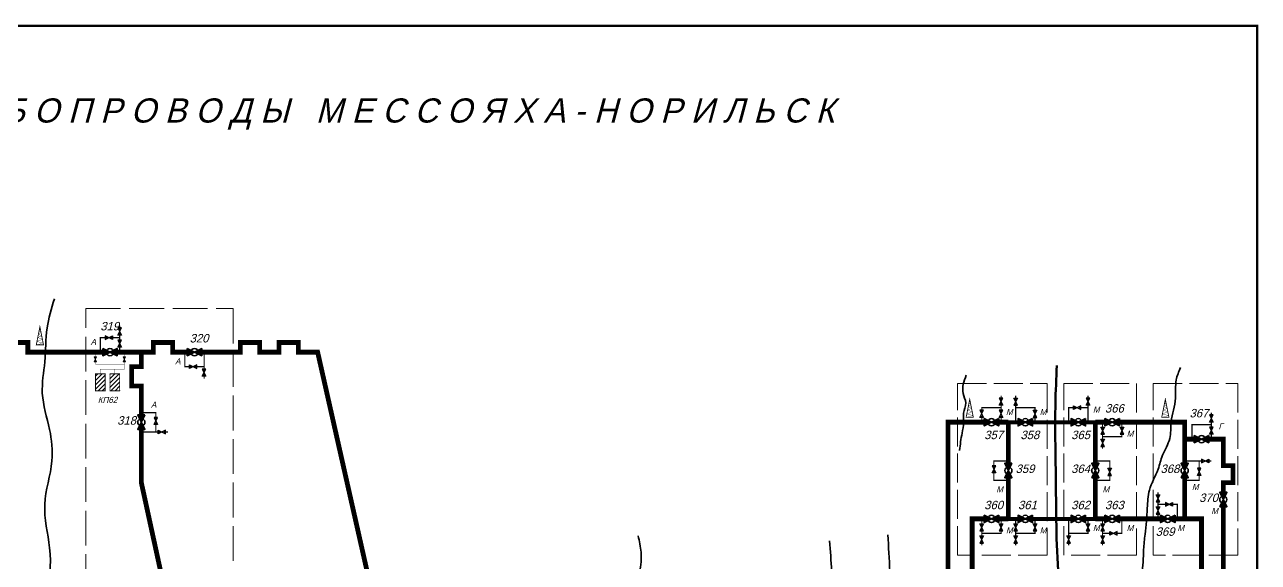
# Model space of a CAD drawing. Header units: millimetres. Extents: x 0 to 3108, y -1 to 580.
# Drawn here: x 2596 to 3106, y 357 to 580 of the extents above; entities that cross this region are included whole.
import ezdxf

# ---------------------------------------------------------------- set-up
doc = ezdxf.new("R2010")
doc.units = ezdxf.units.MM
doc.header["$MEASUREMENT"] = 0
doc.linetypes.add('ACAD_ISO02W100', pattern=[15, 12, -3])
for name, color, linetype in [('Арки', 7, 'Continuous'), ('Емкости', 7, 'Continuous'), ('Задвижки ручн.ВД', 7, 'Continuous'), ('КП', 7, 'Continuous'), ('Краны шар.ВД', 7, 'Continuous'), ('Площадки', 7, 'Continuous'), ('Рамка', 7, 'Continuous'), ('Трубы 0057', 7, 'Continuous'), ('Трубы 0159', 7, 'Continuous'), ('Трубы 0529', 7, 'Continuous'), ('Трубы 0720', 7, 'Continuous')]:
    doc.layers.add(name, color=color, linetype=linetype)
doc.layers.add('Штрих.', color=7, linetype='ACAD_ISO02W100', lineweight=15)
doc.styles.add('# елементов', font='ruslat.shx', dxfattribs={"oblique": 15, "height": 2.5})
doc.styles.add('# елементов 3.5', font='ruslat.shx', dxfattribs={"oblique": 15, "height": 3.5})
doc.styles.add('Рамка 10', font='ruslat.shx', dxfattribs={"oblique": 15, "height": 10})

# ---------------------------------------------------------------- blocks, each defined once
blk = doc.blocks.new('Арка')
at = {"layer": 'Площадки', "const_width": 0.35}
blk.add_lwpolyline([(1.5, 0), (0, 7.5), (-1.5, 0)], close=True, dxfattribs=at)
at = {"layer": 'Площадки', "const_width": 0.13}
blk.add_lwpolyline([(0.17, 6.63), (-0.32, 5.91), (0.46, 5.19), (-0.61, 4.47), (0.75, 3.75), (-0.89, 3.03), (1.04, 2.31), (-1.21, 1.44), (1.36, 0.72), (-1.5, 0)], dxfattribs=at)
blk = doc.blocks.new('Кран шар.ВД')
at = {"layer": 'Краны шар.ВД', "linetype": 'ByBlock', "lineweight": -2}
h = blk.add_hatch(color=0, dxfattribs=at)
edge = h.paths.add_edge_path()
edge.add_ellipse((0.5, 0), major_axis=(0.177, 0.177), ratio=1, start_angle=108.43495, end_angle=135, ccw=False)
edge.add_line((0.276, 0.112), (0, 0.25))
edge.add_line((0, 0.25), (0, -0.25))
edge.add_line((0, -0.25), (0.276, -0.112))
edge.add_ellipse((0.5, 0), major_axis=(-0.177, 0.177), ratio=1, start_angle=45, end_angle=71.56505, ccw=False)
edge = h.paths.add_edge_path()
edge.add_line((0.5, 0), (0.276, 0.112))
edge.add_ellipse((0.5, 0), major_axis=(0.177, 0.177), ratio=1, start_angle=108.43495, end_angle=135)
edge.add_ellipse((0.5, 0), major_axis=(-0.177, 0.177), ratio=1, start_angle=45, end_angle=71.56505)
edge.add_line((0.276, -0.112), (0.5, 0))
edge = h.paths.add_edge_path()
edge.add_line((0.5, 0), (0.724, -0.112))
edge.add_ellipse((0.5, 0), major_axis=(0.177, 0.177), ratio=1, start_angle=288.43495, end_angle=315)
edge.add_ellipse((0.5, 0), major_axis=(-0.177, 0.177), ratio=1, start_angle=225, end_angle=251.56505)
edge.add_line((0.724, 0.112), (0.5, 0))
edge = h.paths.add_edge_path()
edge.add_ellipse((0.5, 0), major_axis=(0.177, 0.177), ratio=1, start_angle=288.43495, end_angle=315, ccw=False)
edge.add_line((0.724, -0.112), (1, -0.25))
edge.add_line((1, -0.25), (1, 0.25))
edge.add_line((1, 0.25), (0.724, 0.112))
edge.add_ellipse((0.5, 0), major_axis=(-0.177, 0.177), ratio=1, start_angle=225, end_angle=251.56505, ccw=False)
at = {"layer": 'Краны шар.ВД', "color": 0, "linetype": 'ByBlock', "lineweight": -2}
blk.add_lwpolyline([(0, 0.25), (1, -0.25), (1, 0.25), (0, -0.25)], close=True, dxfattribs=at)
blk.add_lwpolyline([(0.25, 0, 1), (0.75, 0, 1), (0.25, 0)], format="xyb", close=True, dxfattribs=at)
blk = doc.blocks.new('Задвижка ручн.ВД')
at = {"layer": 'Задвижки ручн.ВД', "linetype": 'ByBlock', "lineweight": -2}
h = blk.add_hatch(color=0, dxfattribs=at)
edge = h.paths.add_edge_path()
edge.add_ellipse((0.5, 0), major_axis=(0.177, 0.177), ratio=1, start_angle=108.4349, end_angle=135, ccw=False)
edge.add_line((0.28, 0.11), (0, 0.25))
edge.add_line((0, 0.25), (0, -0.25))
edge.add_line((0, -0.25), (0.28, -0.11))
edge.add_ellipse((0.5, 0), major_axis=(-0.177, 0.177), ratio=1, start_angle=45, end_angle=71.5651, ccw=False)
edge = h.paths.add_edge_path()
edge.add_line((0.5, 0), (0.28, 0.11))
edge.add_ellipse((0.5, 0), major_axis=(0.177, 0.177), ratio=1, start_angle=108.4349, end_angle=135)
edge.add_ellipse((0.5, 0), major_axis=(-0.177, 0.177), ratio=1, start_angle=45, end_angle=71.5651)
edge.add_line((0.28, -0.11), (0.5, 0))
edge = h.paths.add_edge_path()
edge.add_line((0.5, 0), (0.72, -0.11))
edge.add_ellipse((0.5, 0), major_axis=(0.177, 0.177), ratio=1, start_angle=288.4349, end_angle=315)
edge.add_ellipse((0.5, 0), major_axis=(-0.177, 0.177), ratio=1, start_angle=225, end_angle=251.5651)
edge.add_line((0.72, 0.11), (0.5, 0))
edge = h.paths.add_edge_path()
edge.add_ellipse((0.5, 0), major_axis=(0.177, 0.177), ratio=1, start_angle=288.4349, end_angle=315, ccw=False)
edge.add_line((0.72, -0.11), (1, -0.25))
edge.add_line((1, -0.25), (1, 0.25))
edge.add_line((1, 0.25), (0.72, 0.11))
edge.add_ellipse((0.5, 0), major_axis=(-0.177, 0.177), ratio=1, start_angle=225, end_angle=251.5651, ccw=False)
at = {"layer": 'Задвижки ручн.ВД', "color": 0, "linetype": 'ByBlock', "lineweight": -2}
blk.add_lwpolyline([(1, 0.25), (0, -0.25), (0, 0.25), (1, -0.25)], close=True, dxfattribs=at)
blk = doc.blocks.new('КП')
at = {"layer": 'Емкости', "linetype": 'ByBlock', "lineweight": -2}
h = blk.add_hatch(dxfattribs=at)
h.set_pattern_fill('ANSI31', color=0, scale=10, angle=180, style=0)
h.set_pattern_definition([(225, (927, 327), (0.8838835, -0.8838835), [])])
h.paths.add_polyline_path([(7, 2), (0, 2), (0, -2), (7, -2)])
at = {"layer": 'Емкости', "color": 0, "linetype": 'ByBlock', "lineweight": -2, "const_width": 0.35}
blk.add_lwpolyline([(7, -2), (0, -2), (0, 2), (7, 2)], close=True, dxfattribs=at)

msp = doc.modelspace()

# ---------------------------------------------------------------- linework, layer by layer
at = {"layer": 'Площадки', "color": 5, "lineweight": 35}
for points in [[(2608, 466), (2605, 454), (2604, 440), (2603, 427), (2606, 412), (2607, 399), (2604, 381), (2606, 363), (2605, 342), (2603, 325), (2606, 311), (2609, 297), (2607, 279), (2609, 261), (2608, 215), (2609, 189), (2613, 167), (2613, 149), (2614, 125), (2613, 71)], [(2985.57, 434.5), (2984.27, 426.93), (2985.35, 423.03), (2984.49, 418.71), (2984.49, 414.81), (2983.84, 410.49), (2982.76, 403.35)], [(3074.31, 437.59), (3072.51, 432.5), (3072.21, 425), (3070.41, 415.1), (3069.81, 408.21), (3066.81, 401.31), (3065.01, 395.61), (3061.41, 386.92), (3060.51, 379.42), (3059.61, 368.62), (3059.01, 362.33), (3057.81, 352.13), (3054.51, 345.53), (3053.31, 335.94), (3051.51, 325.74), (3051.21, 315.25), (3053.31, 309.55), (3058.71, 300.55), (3066.81, 294.26), (3083.31, 280.76)], [(2953.07, 368.45), (2953.7, 338.42), (2948.06, 299.63), (2948.06, 267.72), (2951.19, 242.07), (2951.19, 208.28), (2953.7, 188.89), (2955.58, 165.11), (2955.58, 134.46), (2958.08, 111.93), (2958, 70)], [(2928.91, 365.95), (2930.16, 340.92), (2928.28, 313.39), (2927.66, 291.49), (2927.03, 277.73), (2928.28, 256.46), (2925.78, 232.06), (2927.03, 203.28), (2929.54, 179.5), (2931.41, 160.11), (2928.91, 135.71), (2932.04, 108.18), (2929, 69)]]:
    msp.add_spline(points, degree=3, dxfattribs=at)
at = {"layer": 'Площадки', "color": 5, "lineweight": 50}
msp.add_spline([(3023.07, 438.46), (3022.48, 422.5), (3022.59, 395.92), (3023, 366.92), (3024.52, 345.65), (3026.61, 331.01), (3027.39, 316.93), (3040.69, 296.88), (3066.26, 274.7)], degree=3, dxfattribs=at)
at = {"layer": 'Площадки', "color": 5, "lineweight": 35}
msp.add_open_spline([(2849.72, 368), (2850.23, 365.75), (2851.02, 362.19), (2851.03, 355.48), (2848.54, 346.78), (2844.88, 336.37), (2847.95, 325.32), (2848.64, 315.2), (2849.3, 304.36), (2847.04, 289.58), (2845.95, 273.59), (2846.89, 256.65), (2846.36, 247.48), (2846.02, 243)], degree=3, knots=[0, 0, 0, 0, 6.897389, 10.900533, 19.98809, 34.00821, 42.704851, 53.630644, 64.500094, 75.14156, 98.346765, 112.483874, 125.933566, 125.933566, 125.933566, 125.933566], dxfattribs=at)
at = {"layer": 'Рамка', "const_width": 1}
msp.add_lwpolyline([(2169.67, 579), (3106, 579), (3106, 0), (2169.67, 0)], close=True, dxfattribs=at)
at = {"layer": 'Трубы 0057', "const_width": 0.15}
for points in [[(2625, 444), (2625, 442)], [(2625, 440), (2625, 439), (2637, 439)], [(2637, 440), (2637, 437), (2627, 437), (2627, 435)], [(2637, 444), (2637, 442)], [(2633, 437), (2633, 435)]]:
    msp.add_lwpolyline(points, dxfattribs=at)
at = {"layer": 'Трубы 0159', "const_width": 0.5}
for points in [[(2635, 454), (2635, 455)], [(2627, 444), (2627, 450), (2629, 450)], [(2632, 450), (2635, 450)], [(2635, 449), (2635, 451)], [(2635, 444), (2635, 446)], [(2662, 444), (2662, 438), (2664, 438)], [(2670, 444), (2670, 437)], [(2667, 438), (2670, 438)], [(2670, 434), (2670, 433)], [(3000, 425), (3000, 426)], [(3006, 425), (3006, 426)], [(3036, 425), (3036, 426)], [(2644, 419), (2650, 419), (2650, 417)], [(2992, 420), (2992, 421), (3000, 421)], [(3000, 420), (3000, 422)], [(3006, 415), (3006, 422)], [(3014, 420), (3014, 421), (3006, 421)], [(3028, 415), (3028, 421), (3030, 421)], [(3033, 421), (3036, 421)], [(3036, 415), (3036, 422)], [(3087, 418), (3087, 419)], [(2650, 414), (2650, 411)], [(2992, 415), (2992, 417)], [(3000, 415), (3000, 417)], [(3014, 415), (3014, 417)], [(3042, 415), (3042, 413)], [(3050, 415), (3050, 413)], [(3079, 408), (3079, 414), (3087, 414)], [(3087, 413), (3087, 415)], [(2644, 411), (2651, 411)], [(2654, 411), (2655, 411)], [(3042, 410), (3042, 408)], [(3050, 410), (3050, 409), (3042, 409)], [(3087, 408), (3087, 410)], [(3042, 405), (3042, 404)], [(3003, 399), (2997, 399), (2997, 397)], [(3076, 399), (3083, 399)], [(3082, 396), (3082, 399)], [(3086, 399), (3087, 399)], [(3039, 391), (3045, 391), (3045, 393)], [(3076, 391), (3082, 391), (3082, 393)], [(3065, 385), (3065, 386)], [(3065, 380), (3065, 382)], [(3068, 381), (3065, 381)], [(3073, 375), (3073, 381), (3071, 381)], [(2992, 375), (2992, 373)], [(3000, 375), (3000, 373)], [(3006, 375), (3006, 373)], [(3014, 375), (3014, 373)], [(3028, 375), (3028, 368)], [(3036, 375), (3036, 373)], [(3042, 375), (3042, 373)], [(3050, 375), (3050, 369), (3048, 369)], [(3065, 375), (3065, 377)], [(2992, 370), (2992, 368)], [(3000, 370), (3000, 369), (2992, 369)], [(3006, 370), (3006, 368)], [(3014, 370), (3014, 369), (3006, 369)], [(3036, 370), (3036, 369), (3028, 369)], [(3042, 370), (3042, 368)], [(3045, 369), (3042, 369)], [(2992, 365), (2992, 364)], [(3006, 365), (3006, 364)], [(3028, 365), (3028, 364)], [(3042, 365), (3042, 364)]]:
    msp.add_lwpolyline(points, dxfattribs=at)
at = {"layer": 'Трубы 0159'}
for points in [[(3039, 399, 0.5, 0.5, 0), (3045, 399, 0.5, 0.5, 0), (3045, 396, 0, 0, 0)], [(3003, 391, 0.5, 0.5, 0), (2997, 391, 0.5, 0.5, 0), (2997, 394, 0, 0, 0)]]:
    msp.add_lwpolyline(points, format="xyseb", dxfattribs=at)
at = {"layer": 'Трубы 0529', "const_width": 1.7}
for points in [[(3003, 415), (3007, 415)], [(3013, 415), (3029, 415)], [(3035, 415), (3039, 415)], [(3003, 375), (3007, 375)], [(3013, 375), (3029, 375)], [(3035, 375), (3039, 375)]]:
    msp.add_lwpolyline(points, dxfattribs=at)
at = {"layer": 'Трубы 0720'}
for points in [[(2628, 444, 2, 2, 0), (2597, 444, 2, 2, 0), (2597, 448, 2, 2, 0), (2589, 448, 2, 2, 0), (2589, 444, 2, 2, 0), (2481, 444, 2, 2, 0), (2481, 448, 2, 2, 0), (2473, 448, 2, 2, 0), (2473, 444, 2, 2, 0), (2463, 444, 2, 2, 0), (2463, 448, 2, 2, 0), (2455, 448, 2, 2, 0), (2455, 444, 2, 2, 0), (2448, 444, 2, 2, 0), (2448, 429, 0, 0, 0)], [(2663, 444, 2, 2, 0), (2657, 444, 2, 2, 0), (2657, 448, 2, 2, 0), (2649, 448, 2, 2, 0), (2649, 444, 2, 2, 0), (2634, 444, 0, 0, 0)], [(2644, 444, 2, 2, 0), (2644, 438, 2, 2, 0), (2640, 438, 2, 2, 0), (2640, 430, 2, 2, 0), (2644, 430, 2, 2, 0), (2644, 418, 0, 0, 0)], [(2783, 289, 2, 2, 0), (2752, 289, 2, 2, 0), (2717, 444, 2, 2, 0), (2709, 444, 2, 2, 0), (2709, 448, 2, 2, 0), (2701, 448, 2, 2, 0), (2701, 444, 2, 2, 0), (2693, 444, 2, 2, 0), (2693, 448, 2, 2, 0), (2685, 448, 2, 2, 0), (2685, 444, 2, 2, 0), (2669, 444, 0, 0, 0)], [(2978, 309, 2, 2, 0), (2978, 415, 2, 2, 0), (2993, 415, 0, 0, 0)], [(2644, 412, 2, 2, 0), (2644, 390, 2, 2, 0), (2666, 289, 0, 0, 0)], [(3086, 408, 2, 2, 0), (3092, 408, 2, 2, 0), (3092, 397, 2, 2, 0), (3096, 397, 2, 2, 0), (3096, 390, 2, 2, 0), (3092, 390, 2, 2, 0), (3092, 386, 0, 0, 0)]]:
    msp.add_lwpolyline(points, format="xyseb", dxfattribs=at)
at = {"layer": 'Трубы 0720', "const_width": 2}
for points in [[(2999, 415), (3003, 415)], [(3003, 415), (3003, 398)], [(3039, 415), (3039, 398)], [(3039, 415), (3043, 415)], [(3049, 415), (3076, 415), (3076, 398)], [(3076, 408), (3080, 408)], [(3003, 392), (3003, 375)], [(3039, 392), (3039, 375)], [(3076, 392), (3076, 375)], [(3092, 380), (3092, 321)], [(2988, 291.83), (2988, 375), (2993, 375)], [(2999, 375), (3003, 375)], [(3039, 375), (3043, 375)], [(3049, 375), (3066, 375)], [(3072, 375), (3083, 375), (3083, 321)]]:
    msp.add_lwpolyline(points, dxfattribs=at)
at = {"layer": 'Штрих.', "ltscale": 1.2}
msp.add_lwpolyline([(2621, 462), (2682, 462), (2682, 76), (2621, 76)], close=True, dxfattribs=at)
at = {"layer": 'Штрих.'}
for points in [[(2982, 431), (3019, 431), (3019, 360), (2982, 360)], [(3026, 431), (3056, 431), (3056, 360), (3026, 360)], [(3063, 431), (3098, 431), (3098, 360), (3063, 360)]]:
    msp.add_lwpolyline(points, close=True, dxfattribs=at)

# ---------------------------------------------------------------- block references
at = {"layer": 'Арки'}
for p in [(2602, 447), (2987, 417), (3068, 417)]:
    msp.add_blockref('Арка', p, dxfattribs=at)
at = {"layer": 'Задвижки ручн.ВД', "lineweight": 25, "yscale": 3}
for p, xscale, rotation in [((2632, 450), 3, 180.0000000000026), ((2635, 451), 3, 90.00000000000263), ((2635, 446), 3, 90.00000000000263), ((2667, 438), -3, 359.9999999999973), ((2670, 437), -3, 89.99999999999736), ((3000, 422), 3, 90.00000000000263), ((3006, 422), -3, 269.9999999999973), ((3036, 422), 3, 90.00000000000263), ((2992, 417), 3, 90.00000000000263), ((3000, 417), 3, 90.00000000000263), ((3014, 417), -3, 269.9999999999973), ((3030, 421), 3, 2.620777057525938e-12), ((2650, 414), 3, 90.00000000000263), ((3087, 415), 3, 90.00000000000263), ((2651, 411), 3, 2.620777057525938e-12), ((3042, 413), 3, 270.0000000000026), ((3050, 413), 3, 270.0000000000026), ((3087, 410), 3, 90.00000000000263), ((3042, 408), 3, 270.0000000000026), ((3083, 399), -3, 179.9999999999974), ((2997, 397), -3, 89.99999999999734), ((3045, 393), -3, 269.9999999999973), ((3082, 396), -3, 89.99999999999734), ((3065, 382), -3, 269.9999999999973), ((3065, 377), -3, 269.9999999999973), ((3068, 381), -3, 179.9999999999974), ((2992, 373), 3, 270.0000000000026), ((3000, 373), 3, 270.0000000000026), ((3006, 373), 3, 270.0000000000026), ((3014, 373), 3, 270.0000000000026), ((3036, 373), 3, 270.0000000000026), ((3042, 373), 3, 270.0000000000026), ((2992, 368), 3, 270.0000000000026), ((3006, 368), 3, 270.0000000000026), ((3028, 368), 3, 270.0000000000026), ((3042, 368), 3, 270.0000000000026), ((3045, 369), 3, 2.620777057525938e-12)]:
    msp.add_blockref('Задвижка ручн.ВД', p, dxfattribs=dict(at, xscale=xscale, rotation=rotation))
at = {"layer": 'Задвижки ручн.ВД', "lineweight": 15, "xscale": -2, "yscale": 2, "rotation": 89.99999999999999}
for p in [(2625, 442), (2637, 442)]:
    msp.add_blockref('Задвижка ручн.ВД', p, dxfattribs=at)
at = {"layer": 'КП', "xscale": -1, "rotation": 89.99999999999999}
for p in [(2627, 435), (2633, 435)]:
    msp.add_blockref('КП', p, dxfattribs=at)
at = {"layer": 'Краны шар.ВД', "lineweight": 35, "yscale": 6}
for p, xscale in [((2628, 444), 6), ((2663, 444), 6), ((2999, 415), -6), ((3013, 415), -6), ((3035, 415), -6), ((3049, 415), -6), ((3086, 408), -6), ((2999, 375), -6), ((3013, 375), -6), ((3035, 375), -6), ((3049, 375), -6), ((3072, 375), -6)]:
    msp.add_blockref('Кран шар.ВД', p, dxfattribs=dict(at, xscale=xscale))
at = {"layer": 'Краны шар.ВД', "lineweight": 35, "xscale": 6, "yscale": 6}
for p, rotation in [((2644, 418), 270), ((3003, 398), 270), ((3039, 392), 90), ((3076, 392), 90), ((3092, 380), 90)]:
    msp.add_blockref('Кран шар.ВД', p, dxfattribs=dict(at, rotation=rotation))

# ---------------------------------------------------------------- texts
at = {"layer": 'КП', "lineweight": 25, "style": '# елементов', "oblique": 15}
msp.add_text('КП62', height=2.5, dxfattribs=at).set_placement((2626, 423))
at = {"layer": 'Краны шар.ВД', "lineweight": 35, "style": '# елементов 3.5', "oblique": 15}
for s, p in [('319', (2627, 453)), ('320', (2664, 448)), ('366', (3043, 419)), ('367', (3078, 417)), ('318', (2634, 414)), ('357', (2993, 408)), ('358', (3008, 408)), ('365', (3029, 408)), ('359', (3006, 394)), ('364', (3029, 394)), ('368', (3066, 394)), ('370', (3082, 382)), ('360', (2993, 379)), ('361', (3007, 379)), ('362', (3029, 379)), ('363', (3043, 379)), ('369', (3064, 368))]:
    msp.add_text(s, height=3.5, dxfattribs=at).set_placement(p)
at = {"layer": 'Краны шар.ВД', "lineweight": 25, "style": '# елементов', "oblique": 15}
for s, p in [('А', (2623, 447)), ('А', (2658, 439)), ('А', (2648, 421)), ('М', (3002, 418)), ('М', (3016, 418)), ('М', (3038, 419)), ('Г', (3090, 412)), ('М', (3052, 409)), ('М', (2998, 386)), ('М', (3042, 386)), ('М', (3079, 387)), ('М', (3087, 377)), ('М', (3002, 369)), ('М', (3016, 369)), ('М', (3038, 370)), ('М', (3052, 370)), ('М', (3073, 370))]:
    msp.add_text(s, height=2.5, dxfattribs=at).set_placement(p)
at = {"layer": 'Рамка', "lineweight": 100, "style": 'Рамка 10', "oblique": 15}
msp.add_text('М А Г И С Т Р А Л Ь Н Ы Е   Т Р У Б О П Р О В О Д Ы   М Е С С О Я Х А - Н О Р И Л Ь С К', height=10, dxfattribs=at).set_placement((2374, 539))

doc.saveas('drawing.dxf')
